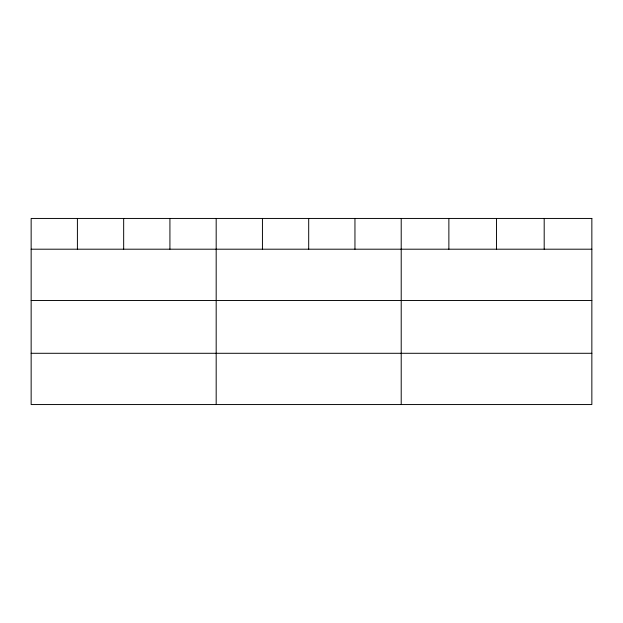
<?xml version="1.0" encoding="UTF-8"?>
<svg xmlns="http://www.w3.org/2000/svg" width="623" height="623" viewBox="0 0 623 623"><rect width="100%" height="100%" fill="white"/><g stroke="black" fill="none" stroke-linecap="round" stroke-linejoin="round"><path stroke-width="0.93" d="M31.15 249.2L591.85 249.2M31.15 300.465L591.85 300.465M31.15 353.288L591.85 353.288M544.191 218.447L544.191 249.2M496.531 218.447L496.531 249.2M448.872 218.447L448.872 249.2M401.212 218.447L401.212 404.553M354.954 218.447L354.954 249.2M308.697 218.447L308.697 249.2M262.439 218.447L262.439 249.2M216.181 218.447L216.181 404.553M169.923 218.447L169.923 249.2M123.666 218.447L123.666 249.2M77.408 218.447L77.408 249.2M591.85 218.447L31.15 218.447L31.15 404.553L591.85 404.553L591.85 218.447"/></g></svg>
